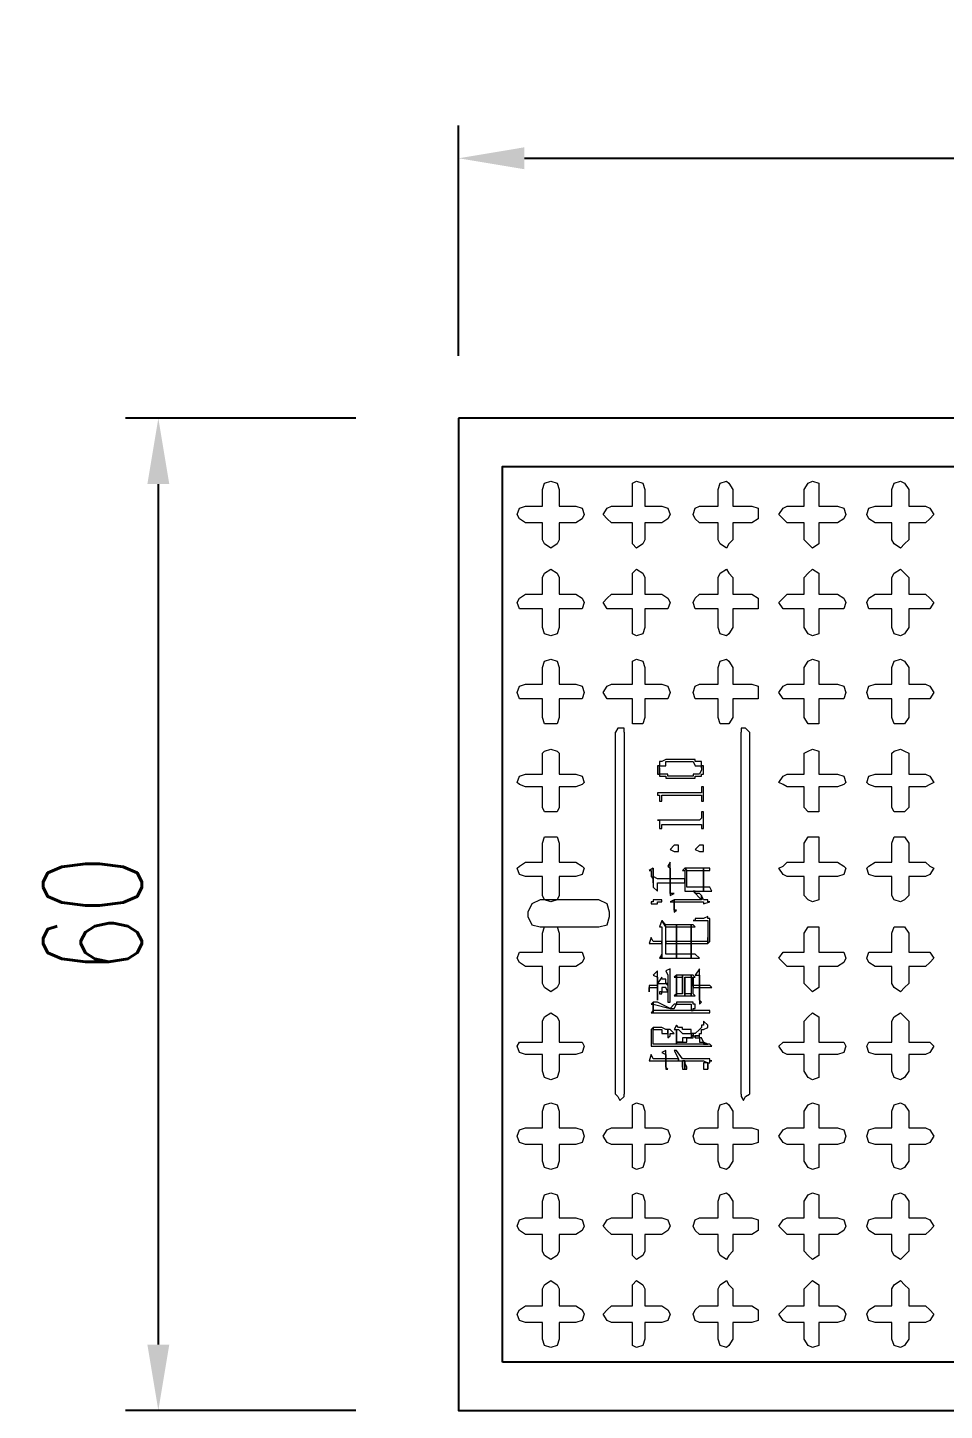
# Model space of a CAD drawing. Extents: x 12342 to 271026, y -9164 to -8044.
# Drawn here: x 16043.81 to 16071.66, y -8635.85 to -8593.84 of the extents above; entities that cross this region are included whole.
import ezdxf

# ---------------------------------------------------------------- set-up
doc = ezdxf.new("R2010")
doc.units = 0
doc.header["$LTSCALE"] = 2
doc.header["$PDMODE"] = 32
doc.header["$PDSIZE"] = 0.3
doc.linetypes.add('DASHED', pattern=[0.75, 0.5, -0.25])
doc.layers.get('DEFPOINTS').update_dxf_attribs({"linetype": 'CONTINUOUS'})
for name, color, linetype in [('1', 251, 'DASHED'), ('图框', 7, 'CONTINUOUS'), ('尺寸标注', 4, 'CONTINUOUS')]:
    doc.layers.add(name, color=color, linetype=linetype)
doc.styles.get("Standard").update_dxf_attribs({"font": 'simplex1.shx', "width": 0.7, "bigfont": 'hztxt.shx'})
doc.dimstyles.new('1：20', dxfattribs={"dimtxt": 3, "dimasz": 2, "dimexe": 1, "dimexo": 1, "dimgap": 0.5, "dimtad": 1, "dimlfac": 2, "dimrnd": 0.0095, "dimdsep": 46, "dimtxsty": 'Standard', "dimcen": 0.09, "dimclrd": 256, "dimclre": 256, "dimclrt": 256, "dimadec": 0, "dimazin": 0, "dimtfac": 1, "dimtix": 1, "dimtmove": 2, "dimatfit": 3, "dimfxl": 0, "dimtolj": 1, "dimtzin": 0, "dimarcsym": 0})

# ---------------------------------------------------------------- blocks, each defined once
blk = doc.blocks.new('*D865')
at = {"layer": 'DEFPOINTS', "color": 0}
for p in [(16096.904, -8597.808), (16056.904, -8605.71), (16096.904, -8605.71)]:
    blk.add_point(p, dxfattribs=at)
at = {"layer": '尺寸标注', "lineweight": -2}
for p, q in [((16056.904, -8603.808), (16056.904, -8596.808)), ((16096.904, -8603.808), (16096.904, -8596.808)), ((16058.904, -8597.808), (16094.904, -8597.808))]:
    blk.add_line(p, q, dxfattribs=at)
at = {"layer": '尺寸标注'}
for points in [[(16058.904, -8597.474), (16058.904, -8598.141), (16056.904, -8597.808)], [(16094.904, -8597.474), (16094.904, -8598.141), (16096.904, -8597.808)]]:
    blk.add_solid(points, dxfattribs=at)
at = {"layer": '尺寸标注', "insert": (16076.904, -8595.808), "char_height": 3, "attachment_point": 5}
blk.add_mtext('\\A1;80', dxfattribs=at)
blk = doc.blocks.new('*D866')
at = {"layer": 'DEFPOINTS', "color": 0}
for p in [(16056.904, -8605.71), (16047.782, -8635.853), (16056.904, -8635.853)]:
    blk.add_point(p, dxfattribs=at)
at = {"layer": '尺寸标注', "lineweight": -2}
for p, q in [((16053.782, -8605.71), (16046.782, -8605.71)), ((16047.782, -8607.71), (16047.782, -8633.853)), ((16053.782, -8635.853), (16046.782, -8635.853))]:
    blk.add_line(p, q, dxfattribs=at)
at = {"layer": '尺寸标注'}
for points in [[(16047.449, -8607.71), (16048.115, -8607.71), (16047.782, -8605.71)], [(16047.449, -8633.853), (16048.115, -8633.853), (16047.782, -8635.853)]]:
    blk.add_solid(points, dxfattribs=at)
at = {"layer": '尺寸标注', "insert": (16045.782, -8620.781), "char_height": 3, "attachment_point": 5, "rotation": 90}
blk.add_mtext('\\A1;60', dxfattribs=at)

msp = doc.modelspace()

# ---------------------------------------------------------------- linework, layer by layer
at = {"layer": '1', "color": 2, "linetype": 'ByBlock', "lineweight": 25}
msp.add_lwpolyline([(16058.239426, -8634.390364), (16058.239426, -8607.172558), (16095.56852, -8607.172558), (16095.56852, -8634.390364), (16058.239426, -8634.390364)], dxfattribs=at)
at = {"layer": '1', "color": 2, "linetype": 'ByBlock', "lineweight": 9}
for points in [[(16059.447693, -8609.398313), (16059.447693, -8608.889569), (16058.938949, -8608.889569), (16058.74817, -8608.762383), (16058.684577, -8608.635197), (16058.74817, -8608.444418), (16058.938949, -8608.380825), (16059.447693, -8608.380825), (16059.447693, -8607.872081), (16059.511286, -8607.681302), (16059.702065, -8607.617709), (16059.892844, -8607.681302), (16059.956437, -8607.872081), (16059.956437, -8608.380825), (16060.465181, -8608.380825), (16060.65596, -8608.444418), (16060.719553, -8608.635197), (16060.65596, -8608.762383), (16060.465181, -8608.889569), (16059.956437, -8608.889569), (16059.956437, -8609.398313), (16059.892844, -8609.525499), (16059.702065, -8609.652685), (16059.511286, -8609.525499), (16059.447693, -8609.398313)], [(16062.182192, -8609.398313), (16062.182192, -8608.889569), (16061.546262, -8608.889569), (16061.419076, -8608.762383), (16061.29189, -8608.635197), (16061.419076, -8608.444418), (16061.546262, -8608.380825), (16062.182192, -8608.380825), (16062.182192, -8607.872081), (16062.182192, -8607.681302), (16062.309378, -8607.617709), (16062.500157, -8607.681302), (16062.56375, -8607.872081), (16062.56375, -8608.380825), (16063.072494, -8608.380825), (16063.263273, -8608.444418), (16063.326866, -8608.635197), (16063.263273, -8608.762383), (16063.072494, -8608.889569), (16062.56375, -8608.889569), (16062.56375, -8609.398313), (16062.500157, -8609.525499), (16062.309378, -8609.652685), (16062.182192, -8609.525499), (16062.182192, -8609.398313)], [(16064.789505, -8609.398313), (16064.789505, -8608.889569), (16064.217168, -8608.889569), (16064.089982, -8608.762383), (16064.026389, -8608.635197), (16064.089982, -8608.444418), (16064.217168, -8608.380825), (16064.789505, -8608.380825), (16064.789505, -8607.872081), (16064.853098, -8607.681302), (16065.043877, -8607.617709), (16065.10747, -8607.681302), (16065.234656, -8607.872081), (16065.234656, -8608.380825), (16065.806993, -8608.380825), (16065.997772, -8608.444418), (16065.997772, -8608.762383), (16065.806993, -8608.889569), (16065.234656, -8608.889569), (16065.234656, -8609.398313), (16065.10747, -8609.525499), (16065.043877, -8609.652685), (16064.853098, -8609.525499), (16064.789505, -8609.398313)], [(16067.396818, -8609.398313), (16067.396818, -8608.889569), (16066.888074, -8608.889569), (16066.760888, -8608.762383), (16066.633702, -8608.635197), (16066.760888, -8608.444418), (16066.888074, -8608.380825), (16067.396818, -8608.380825), (16067.396818, -8607.872081), (16067.524004, -8607.681302), (16067.651191, -8607.617709), (16067.84197, -8607.681302), (16067.84197, -8608.380825), (16068.414307, -8608.380825), (16068.605086, -8608.444418), (16068.668679, -8608.635197), (16068.605086, -8608.762383), (16068.414307, -8608.889569), (16067.84197, -8608.889569), (16067.84197, -8609.398313), (16067.84197, -8609.525499), (16067.651191, -8609.652685), (16067.524004, -8609.525499), (16067.396818, -8609.398313)], [(16070.067725, -8609.398313), (16070.067725, -8608.889569), (16069.558981, -8608.889569), (16069.368202, -8608.762383), (16069.304609, -8608.635197), (16069.368202, -8608.444418), (16069.558981, -8608.380825), (16070.067725, -8608.380825), (16070.067725, -8607.872081), (16070.131318, -8607.681302), (16070.322097, -8607.617709), (16070.449283, -8607.681302), (16070.576469, -8607.872081), (16070.576469, -8608.380825), (16071.085213, -8608.380825), (16071.212399, -8608.444418), (16071.339585, -8608.635197), (16071.212399, -8608.762383), (16071.085213, -8608.889569), (16070.576469, -8608.889569), (16070.576469, -8609.398313), (16070.449283, -8609.525499), (16070.322097, -8609.652685), (16070.131318, -8609.525499), (16070.067725, -8609.398313)], [(16059.447693, -8612.06922), (16059.447693, -8611.496883), (16058.938949, -8611.496883), (16058.74817, -8611.496883), (16058.684577, -8611.306104), (16058.74817, -8611.178918), (16058.938949, -8611.051732), (16059.447693, -8611.051732), (16059.447693, -8610.542988), (16059.511286, -8610.415802), (16059.702065, -8610.288616), (16059.892844, -8610.415802), (16059.956437, -8610.542988), (16059.956437, -8611.051732), (16060.465181, -8611.051732), (16060.65596, -8611.178918), (16060.719553, -8611.306104), (16060.65596, -8611.496883), (16059.956437, -8611.496883), (16059.956437, -8612.06922), (16059.892844, -8612.259999), (16059.702065, -8612.323592), (16059.511286, -8612.259999), (16059.447693, -8612.06922)], [(16062.182192, -8612.06922), (16062.182192, -8611.496883), (16061.546262, -8611.496883), (16061.419076, -8611.496883), (16061.29189, -8611.306104), (16061.419076, -8611.178918), (16061.546262, -8611.051732), (16062.182192, -8611.051732), (16062.182192, -8610.542988), (16062.182192, -8610.415802), (16062.309378, -8610.288616), (16062.500157, -8610.415802), (16062.56375, -8610.542988), (16062.56375, -8611.051732), (16063.072494, -8611.051732), (16063.263273, -8611.178918), (16063.326866, -8611.306104), (16063.263273, -8611.496883), (16062.56375, -8611.496883), (16062.56375, -8612.06922), (16062.500157, -8612.259999), (16062.309378, -8612.323592), (16062.182192, -8612.259999), (16062.182192, -8612.06922)], [(16064.789505, -8612.06922), (16064.789505, -8611.496883), (16064.217168, -8611.496883), (16064.089982, -8611.496883), (16064.026389, -8611.306104), (16064.089982, -8611.178918), (16064.217168, -8611.051732), (16064.789505, -8611.051732), (16064.789505, -8610.542988), (16064.853098, -8610.415802), (16065.043877, -8610.288616), (16065.10747, -8610.415802), (16065.234656, -8610.542988), (16065.234656, -8611.051732), (16065.806993, -8611.051732), (16065.997772, -8611.178918), (16065.997772, -8611.496883), (16065.806993, -8611.496883), (16065.234656, -8611.496883), (16065.234656, -8612.06922), (16065.10747, -8612.259999), (16065.043877, -8612.323592), (16064.853098, -8612.259999), (16064.789505, -8612.06922)], [(16067.396818, -8612.06922), (16067.396818, -8611.496883), (16066.888074, -8611.496883), (16066.760888, -8611.496883), (16066.633702, -8611.306104), (16066.760888, -8611.178918), (16066.888074, -8611.051732), (16067.396818, -8611.051732), (16067.396818, -8610.542988), (16067.524004, -8610.415802), (16067.651191, -8610.288616), (16067.84197, -8610.415802), (16067.84197, -8611.051732), (16068.414307, -8611.051732), (16068.605086, -8611.178918), (16068.668679, -8611.306104), (16068.605086, -8611.496883), (16067.84197, -8611.496883), (16067.84197, -8612.06922), (16067.84197, -8612.259999), (16067.651191, -8612.323592), (16067.524004, -8612.259999), (16067.396818, -8612.06922)], [(16070.067725, -8612.06922), (16070.067725, -8611.496883), (16069.558981, -8611.496883), (16069.368202, -8611.496883), (16069.304609, -8611.306104), (16069.368202, -8611.178918), (16069.558981, -8611.051732), (16070.067725, -8611.051732), (16070.067725, -8610.542988), (16070.131318, -8610.415802), (16070.322097, -8610.288616), (16070.449283, -8610.415802), (16070.576469, -8610.542988), (16070.576469, -8611.051732), (16071.085213, -8611.051732), (16071.212399, -8611.178918), (16071.339585, -8611.306104), (16071.212399, -8611.496883), (16070.576469, -8611.496883), (16070.576469, -8612.06922), (16070.449283, -8612.259999), (16070.322097, -8612.323592), (16070.131318, -8612.259999), (16070.067725, -8612.06922)], [(16059.447693, -8614.803719), (16059.447693, -8614.231382), (16058.938949, -8614.231382), (16058.74817, -8614.231382), (16058.684577, -8614.040603), (16058.74817, -8613.849824), (16058.938949, -8613.786231), (16059.447693, -8613.786231), (16059.447693, -8613.277487), (16059.511286, -8613.086708), (16059.702065, -8613.023115), (16059.892844, -8613.086708), (16059.956437, -8613.277487), (16059.956437, -8613.786231), (16060.465181, -8613.786231), (16060.65596, -8613.849824), (16060.719553, -8614.040603), (16060.65596, -8614.231382), (16059.956437, -8614.231382), (16059.956437, -8614.803719), (16059.892844, -8614.994498), (16059.511286, -8614.994498), (16059.447693, -8614.803719)], [(16062.182192, -8614.803719), (16062.182192, -8614.231382), (16061.546262, -8614.231382), (16061.419076, -8614.231382), (16061.29189, -8614.040603), (16061.419076, -8613.849824), (16061.546262, -8613.786231), (16062.182192, -8613.786231), (16062.182192, -8613.277487), (16062.182192, -8613.086708), (16062.309378, -8613.023115), (16062.500157, -8613.086708), (16062.56375, -8613.277487), (16062.56375, -8613.786231), (16063.072494, -8613.786231), (16063.263273, -8613.849824), (16063.326866, -8614.040603), (16063.263273, -8614.231382), (16062.56375, -8614.231382), (16062.56375, -8614.803719), (16062.500157, -8614.994498), (16062.182192, -8614.994498), (16062.182192, -8614.803719)], [(16064.789505, -8614.803719), (16064.789505, -8614.231382), (16064.217168, -8614.231382), (16064.089982, -8614.231382), (16064.026389, -8614.040603), (16064.089982, -8613.849824), (16064.217168, -8613.786231), (16064.789505, -8613.786231), (16064.789505, -8613.277487), (16064.853098, -8613.086708), (16065.043877, -8613.023115), (16065.10747, -8613.086708), (16065.234656, -8613.277487), (16065.234656, -8613.786231), (16065.806993, -8613.786231), (16065.997772, -8613.849824), (16065.997772, -8614.231382), (16065.806993, -8614.231382), (16065.234656, -8614.231382), (16065.234656, -8614.803719), (16065.10747, -8614.994498), (16064.853098, -8614.994498), (16064.789505, -8614.803719)], [(16067.396818, -8614.803719), (16067.396818, -8614.231382), (16066.888074, -8614.231382), (16066.760888, -8614.231382), (16066.633702, -8614.040603), (16066.760888, -8613.849824), (16066.888074, -8613.786231), (16067.396818, -8613.786231), (16067.396818, -8613.277487), (16067.524004, -8613.086708), (16067.651191, -8613.023115), (16067.84197, -8613.086708), (16067.84197, -8613.786231), (16068.414307, -8613.786231), (16068.605086, -8613.849824), (16068.668679, -8614.040603), (16068.605086, -8614.231382), (16067.84197, -8614.231382), (16067.84197, -8614.803719), (16067.84197, -8614.994498), (16067.651191, -8614.994498), (16067.524004, -8614.994498), (16067.396818, -8614.803719)], [(16070.067725, -8614.803719), (16070.067725, -8614.231382), (16069.558981, -8614.231382), (16069.368202, -8614.231382), (16069.304609, -8614.040603), (16069.368202, -8613.849824), (16069.558981, -8613.786231), (16070.067725, -8613.786231), (16070.067725, -8613.277487), (16070.131318, -8613.086708), (16070.322097, -8613.023115), (16070.449283, -8613.086708), (16070.576469, -8613.277487), (16070.576469, -8613.786231), (16071.085213, -8613.786231), (16071.212399, -8613.849824), (16071.339585, -8614.040603), (16071.212399, -8614.231382), (16070.576469, -8614.231382), (16070.576469, -8614.803719), (16070.449283, -8614.994498), (16070.131318, -8614.994498), (16070.067725, -8614.803719)], [(16061.92782, -8615.24887), (16061.92782, -8615.121684), (16061.800634, -8615.121684), (16061.737041, -8615.121684), (16061.673448, -8615.24887)], [(16061.673448, -8626.25046), (16061.673448, -8615.24887)], [(16061.92782, -8615.24887), (16061.92782, -8626.25046)], [(16065.7434, -8615.24887), (16065.616214, -8615.121684), (16065.489028, -8615.121684), (16065.489028, -8615.24887)], [(16065.489028, -8626.25046), (16065.489028, -8615.24887)], [(16065.7434, -8615.24887), (16065.7434, -8626.25046)], [(16059.447693, -8617.538218), (16059.447693, -8616.902288), (16058.938949, -8616.902288), (16058.74817, -8616.838695), (16058.684577, -8616.775102), (16058.74817, -8616.584323), (16058.938949, -8616.52073), (16059.447693, -8616.52073), (16059.447693, -8615.8848), (16059.511286, -8615.821207), (16059.702065, -8615.757614), (16059.892844, -8615.821207), (16059.956437, -8615.8848), (16059.956437, -8616.52073), (16060.465181, -8616.52073), (16060.65596, -8616.584323), (16060.719553, -8616.775102), (16060.65596, -8616.838695), (16060.465181, -8616.902288), (16059.956437, -8616.902288), (16059.956437, -8617.538218), (16059.892844, -8617.665404), (16059.511286, -8617.665404), (16059.447693, -8617.538218)], [(16067.396818, -8617.538218), (16067.396818, -8616.902288), (16066.888074, -8616.902288), (16066.760888, -8616.838695), (16066.633702, -8616.775102), (16066.760888, -8616.584323), (16066.888074, -8616.52073), (16067.396818, -8616.52073), (16067.396818, -8615.8848), (16067.524004, -8615.821207), (16067.651191, -8615.757614), (16067.84197, -8615.821207), (16067.84197, -8616.52073), (16068.414307, -8616.52073), (16068.605086, -8616.584323), (16068.668679, -8616.775102), (16068.605086, -8616.838695), (16068.414307, -8616.902288), (16067.84197, -8616.902288), (16067.84197, -8617.538218), (16067.84197, -8617.665404), (16067.651191, -8617.665404), (16067.524004, -8617.665404), (16067.396818, -8617.538218)], [(16070.067725, -8617.538218), (16070.067725, -8616.902288), (16069.558981, -8616.902288), (16069.368202, -8616.838695), (16069.304609, -8616.775102), (16069.368202, -8616.584323), (16069.558981, -8616.52073), (16070.067725, -8616.52073), (16070.067725, -8615.8848), (16070.131318, -8615.821207), (16070.322097, -8615.757614), (16070.449283, -8615.821207), (16070.576469, -8615.8848), (16070.576469, -8616.52073), (16071.085213, -8616.52073), (16071.212399, -8616.584323), (16071.339585, -8616.775102), (16071.212399, -8616.838695), (16071.085213, -8616.902288), (16070.576469, -8616.902288), (16070.576469, -8617.538218), (16070.449283, -8617.665404), (16070.131318, -8617.665404), (16070.067725, -8617.538218)], [(16059.447693, -8620.209124), (16059.447693, -8619.636787), (16058.938949, -8619.636787), (16058.74817, -8619.573194), (16058.684577, -8619.382415), (16058.74817, -8619.318822), (16058.938949, -8619.191636), (16059.447693, -8619.191636), (16059.447693, -8618.619299), (16059.511286, -8618.42852), (16059.892844, -8618.42852), (16059.956437, -8618.619299), (16059.956437, -8619.191636), (16060.465181, -8619.191636), (16060.65596, -8619.318822), (16060.719553, -8619.382415), (16060.65596, -8619.573194), (16060.465181, -8619.636787), (16059.956437, -8619.636787), (16059.956437, -8620.209124), (16059.892844, -8620.33631), (16059.702065, -8620.399903), (16059.511286, -8620.33631), (16059.447693, -8620.209124)], [(16067.396818, -8620.209124), (16067.396818, -8619.636787), (16066.888074, -8619.636787), (16066.760888, -8619.573194), (16066.633702, -8619.382415), (16066.760888, -8619.318822), (16066.888074, -8619.191636), (16067.396818, -8619.191636), (16067.396818, -8618.619299), (16067.524004, -8618.42852), (16067.84197, -8618.42852), (16067.84197, -8618.619299), (16067.84197, -8619.191636), (16068.414307, -8619.191636), (16068.605086, -8619.318822), (16068.668679, -8619.382415), (16068.605086, -8619.573194), (16068.414307, -8619.636787), (16067.84197, -8619.636787), (16067.84197, -8620.209124), (16067.84197, -8620.33631), (16067.651191, -8620.399903), (16067.524004, -8620.33631), (16067.396818, -8620.209124)], [(16070.067725, -8620.209124), (16070.067725, -8619.636787), (16069.558981, -8619.636787), (16069.368202, -8619.573194), (16069.304609, -8619.382415), (16069.368202, -8619.318822), (16069.558981, -8619.191636), (16070.067725, -8619.191636), (16070.067725, -8618.619299), (16070.131318, -8618.42852), (16070.449283, -8618.42852), (16070.576469, -8618.619299), (16070.576469, -8619.191636), (16071.085213, -8619.191636), (16071.212399, -8619.318822), (16071.339585, -8619.382415), (16071.212399, -8619.573194), (16071.085213, -8619.636787), (16070.576469, -8619.636787), (16070.576469, -8620.209124), (16070.449283, -8620.33631), (16070.322097, -8620.399903), (16070.131318, -8620.33631), (16070.067725, -8620.209124)], [(16059.447693, -8622.88003), (16059.447693, -8622.371286), (16058.938949, -8622.371286), (16058.74817, -8622.2441), (16058.684577, -8622.116914), (16058.74817, -8621.926135), (16059.447693, -8621.926135), (16059.447693, -8621.353798), (16059.511286, -8621.163019), (16059.892844, -8621.163019), (16059.956437, -8621.353798), (16059.956437, -8621.926135), (16060.465181, -8621.926135), (16060.65596, -8621.926135), (16060.719553, -8622.116914), (16060.65596, -8622.2441), (16060.465181, -8622.371286), (16059.956437, -8622.371286), (16059.956437, -8622.88003), (16059.892844, -8623.007216), (16059.702065, -8623.134402), (16059.511286, -8623.007216), (16059.447693, -8622.88003)], [(16067.396818, -8622.88003), (16067.396818, -8622.371286), (16066.888074, -8622.371286), (16066.760888, -8622.2441), (16066.633702, -8622.116914), (16066.760888, -8621.926135), (16067.396818, -8621.926135), (16067.396818, -8621.353798), (16067.524004, -8621.163019), (16067.84197, -8621.163019), (16067.84197, -8621.353798), (16067.84197, -8621.926135), (16068.414307, -8621.926135), (16068.605086, -8621.926135), (16068.668679, -8622.116914), (16068.605086, -8622.2441), (16068.414307, -8622.371286), (16067.84197, -8622.371286), (16067.84197, -8622.88003), (16067.84197, -8623.007216), (16067.651191, -8623.134402), (16067.524004, -8623.007216), (16067.396818, -8622.88003)], [(16070.067725, -8622.88003), (16070.067725, -8622.371286), (16069.558981, -8622.371286), (16069.368202, -8622.2441), (16069.304609, -8622.116914), (16069.368202, -8621.926135), (16070.067725, -8621.926135), (16070.067725, -8621.353798), (16070.131318, -8621.163019), (16070.449283, -8621.163019), (16070.576469, -8621.353798), (16070.576469, -8621.926135), (16071.085213, -8621.926135), (16071.212399, -8621.926135), (16071.339585, -8622.116914), (16071.212399, -8622.2441), (16071.085213, -8622.371286), (16070.576469, -8622.371286), (16070.576469, -8622.88003), (16070.449283, -8623.007216), (16070.322097, -8623.134402), (16070.131318, -8623.007216), (16070.067725, -8622.88003)], [(16059.447693, -8625.550937), (16059.447693, -8625.042193), (16058.938949, -8625.042193), (16058.74817, -8624.9786), (16058.684577, -8624.787821), (16058.74817, -8624.660635), (16059.447693, -8624.660635), (16059.447693, -8624.024705), (16059.511286, -8623.897519), (16059.702065, -8623.770333), (16059.892844, -8623.897519), (16059.956437, -8624.024705), (16059.956437, -8624.660635), (16060.465181, -8624.660635), (16060.65596, -8624.660635), (16060.719553, -8624.787821), (16060.65596, -8624.9786), (16060.465181, -8625.042193), (16059.956437, -8625.042193), (16059.956437, -8625.550937), (16059.892844, -8625.741716), (16059.702065, -8625.805309), (16059.511286, -8625.741716), (16059.447693, -8625.550937)], [(16067.396818, -8625.550937), (16067.396818, -8625.042193), (16066.888074, -8625.042193), (16066.760888, -8624.9786), (16066.633702, -8624.787821), (16066.760888, -8624.660635), (16067.396818, -8624.660635), (16067.396818, -8624.024705), (16067.524004, -8623.897519), (16067.651191, -8623.770333), (16067.84197, -8623.897519), (16067.84197, -8624.660635), (16068.414307, -8624.660635), (16068.605086, -8624.660635), (16068.668679, -8624.787821), (16068.605086, -8624.9786), (16068.414307, -8625.042193), (16067.84197, -8625.042193), (16067.84197, -8625.550937), (16067.84197, -8625.741716), (16067.651191, -8625.805309), (16067.524004, -8625.741716), (16067.396818, -8625.550937)], [(16070.067725, -8625.550937), (16070.067725, -8625.042193), (16069.558981, -8625.042193), (16069.368202, -8624.9786), (16069.304609, -8624.787821), (16069.368202, -8624.660635), (16070.067725, -8624.660635), (16070.067725, -8624.024705), (16070.131318, -8623.897519), (16070.322097, -8623.770333), (16070.449283, -8623.897519), (16070.576469, -8624.024705), (16070.576469, -8624.660635), (16071.085213, -8624.660635), (16071.212399, -8624.660635), (16071.339585, -8624.787821), (16071.212399, -8624.9786), (16071.085213, -8625.042193), (16070.576469, -8625.042193), (16070.576469, -8625.550937), (16070.449283, -8625.741716), (16070.322097, -8625.805309), (16070.131318, -8625.741716), (16070.067725, -8625.550937)], [(16061.673448, -8626.25046), (16061.737041, -8626.314053), (16061.800634, -8626.441239), (16061.92782, -8626.314053), (16061.92782, -8626.25046)], [(16065.489028, -8626.25046), (16065.489028, -8626.314053), (16065.552621, -8626.441239), (16065.616214, -8626.314053), (16065.7434, -8626.25046)], [(16059.447693, -8628.285436), (16059.447693, -8627.776692), (16058.938949, -8627.776692), (16058.74817, -8627.713099), (16058.684577, -8627.52232), (16058.74817, -8627.331541), (16058.938949, -8627.267948), (16059.447693, -8627.267948), (16059.447693, -8626.759204), (16059.511286, -8626.568425), (16059.702065, -8626.504832), (16059.892844, -8626.568425), (16059.956437, -8626.759204), (16059.956437, -8627.267948), (16060.465181, -8627.267948), (16060.65596, -8627.331541), (16060.719553, -8627.52232), (16060.65596, -8627.713099), (16060.465181, -8627.776692), (16059.956437, -8627.776692), (16059.956437, -8628.285436), (16059.892844, -8628.476215), (16059.702065, -8628.539808), (16059.511286, -8628.476215), (16059.447693, -8628.285436)], [(16062.182192, -8628.285436), (16062.182192, -8627.776692), (16061.546262, -8627.776692), (16061.419076, -8627.713099), (16061.29189, -8627.52232), (16061.419076, -8627.331541), (16061.546262, -8627.267948), (16062.182192, -8627.267948), (16062.182192, -8626.759204), (16062.182192, -8626.568425), (16062.309378, -8626.504832), (16062.500157, -8626.568425), (16062.56375, -8626.759204), (16062.56375, -8627.267948), (16063.072494, -8627.267948), (16063.263273, -8627.331541), (16063.326866, -8627.52232), (16063.263273, -8627.713099), (16063.072494, -8627.776692), (16062.56375, -8627.776692), (16062.56375, -8628.285436), (16062.500157, -8628.476215), (16062.309378, -8628.539808), (16062.182192, -8628.476215), (16062.182192, -8628.285436)], [(16064.789505, -8628.285436), (16064.789505, -8627.776692), (16064.217168, -8627.776692), (16064.089982, -8627.713099), (16064.026389, -8627.52232), (16064.089982, -8627.331541), (16064.217168, -8627.267948), (16064.789505, -8627.267948), (16064.789505, -8626.759204), (16064.853098, -8626.568425), (16065.043877, -8626.504832), (16065.10747, -8626.568425), (16065.234656, -8626.759204), (16065.234656, -8627.267948), (16065.806993, -8627.267948), (16065.997772, -8627.331541), (16065.997772, -8627.713099), (16065.806993, -8627.776692), (16065.234656, -8627.776692), (16065.234656, -8628.285436), (16065.10747, -8628.476215), (16065.043877, -8628.539808), (16064.853098, -8628.476215), (16064.789505, -8628.285436)], [(16067.396818, -8628.285436), (16067.396818, -8627.776692), (16066.888074, -8627.776692), (16066.760888, -8627.713099), (16066.633702, -8627.52232), (16066.760888, -8627.331541), (16066.888074, -8627.267948), (16067.396818, -8627.267948), (16067.396818, -8626.759204), (16067.524004, -8626.568425), (16067.651191, -8626.504832), (16067.84197, -8626.568425), (16067.84197, -8627.267948), (16068.414307, -8627.267948), (16068.605086, -8627.331541), (16068.668679, -8627.52232), (16068.605086, -8627.713099), (16068.414307, -8627.776692), (16067.84197, -8627.776692), (16067.84197, -8628.285436), (16067.84197, -8628.476215), (16067.651191, -8628.539808), (16067.524004, -8628.476215), (16067.396818, -8628.285436)], [(16070.067725, -8628.285436), (16070.067725, -8627.776692), (16069.558981, -8627.776692), (16069.368202, -8627.713099), (16069.304609, -8627.52232), (16069.368202, -8627.331541), (16069.558981, -8627.267948), (16070.067725, -8627.267948), (16070.067725, -8626.759204), (16070.131318, -8626.568425), (16070.322097, -8626.504832), (16070.449283, -8626.568425), (16070.576469, -8626.759204), (16070.576469, -8627.267948), (16071.085213, -8627.267948), (16071.212399, -8627.331541), (16071.339585, -8627.52232), (16071.212399, -8627.713099), (16071.085213, -8627.776692), (16070.576469, -8627.776692), (16070.576469, -8628.285436), (16070.449283, -8628.476215), (16070.322097, -8628.539808), (16070.131318, -8628.476215), (16070.067725, -8628.285436)], [(16059.447693, -8631.019935), (16059.447693, -8630.511191), (16058.938949, -8630.511191), (16058.74817, -8630.384005), (16058.684577, -8630.256819), (16058.74817, -8630.06604), (16058.938949, -8630.002447), (16059.447693, -8630.002447), (16059.447693, -8629.493703), (16059.511286, -8629.302924), (16059.702065, -8629.239331), (16059.892844, -8629.302924), (16059.956437, -8629.493703), (16059.956437, -8630.002447), (16060.465181, -8630.002447), (16060.65596, -8630.06604), (16060.719553, -8630.256819), (16060.65596, -8630.384005), (16060.465181, -8630.511191), (16059.956437, -8630.511191), (16059.956437, -8631.019935), (16059.892844, -8631.147121), (16059.702065, -8631.274307), (16059.511286, -8631.147121), (16059.447693, -8631.019935)], [(16062.182192, -8631.019935), (16062.182192, -8630.511191), (16061.546262, -8630.511191), (16061.419076, -8630.384005), (16061.29189, -8630.256819), (16061.419076, -8630.06604), (16061.546262, -8630.002447), (16062.182192, -8630.002447), (16062.182192, -8629.493703), (16062.182192, -8629.302924), (16062.309378, -8629.239331), (16062.500157, -8629.302924), (16062.56375, -8629.493703), (16062.56375, -8630.002447), (16063.072494, -8630.002447), (16063.263273, -8630.06604), (16063.326866, -8630.256819), (16063.263273, -8630.384005), (16063.072494, -8630.511191), (16062.56375, -8630.511191), (16062.56375, -8631.019935), (16062.500157, -8631.147121), (16062.309378, -8631.274307), (16062.182192, -8631.147121), (16062.182192, -8631.019935)], [(16064.789505, -8631.019935), (16064.789505, -8630.511191), (16064.217168, -8630.511191), (16064.089982, -8630.384005), (16064.026389, -8630.256819), (16064.089982, -8630.06604), (16064.217168, -8630.002447), (16064.789505, -8630.002447), (16064.789505, -8629.493703), (16064.853098, -8629.302924), (16065.043877, -8629.239331), (16065.10747, -8629.302924), (16065.234656, -8629.493703), (16065.234656, -8630.002447), (16065.806993, -8630.002447), (16065.997772, -8630.06604), (16065.997772, -8630.384005), (16065.806993, -8630.511191), (16065.234656, -8630.511191), (16065.234656, -8631.019935), (16065.10747, -8631.147121), (16065.043877, -8631.274307), (16064.853098, -8631.147121), (16064.789505, -8631.019935)], [(16067.396818, -8631.019935), (16067.396818, -8630.511191), (16066.888074, -8630.511191), (16066.760888, -8630.384005), (16066.633702, -8630.256819), (16066.760888, -8630.06604), (16066.888074, -8630.002447), (16067.396818, -8630.002447), (16067.396818, -8629.493703), (16067.524004, -8629.302924), (16067.651191, -8629.239331), (16067.84197, -8629.302924), (16067.84197, -8630.002447), (16068.414307, -8630.002447), (16068.605086, -8630.06604), (16068.668679, -8630.256819), (16068.605086, -8630.384005), (16068.414307, -8630.511191), (16067.84197, -8630.511191), (16067.84197, -8631.019935), (16067.84197, -8631.147121), (16067.651191, -8631.274307), (16067.524004, -8631.147121), (16067.396818, -8631.019935)], [(16070.067725, -8631.019935), (16070.067725, -8630.511191), (16069.558981, -8630.511191), (16069.368202, -8630.384005), (16069.304609, -8630.256819), (16069.368202, -8630.06604), (16069.558981, -8630.002447), (16070.067725, -8630.002447), (16070.067725, -8629.493703), (16070.131318, -8629.302924), (16070.322097, -8629.239331), (16070.449283, -8629.302924), (16070.576469, -8629.493703), (16070.576469, -8630.002447), (16071.085213, -8630.002447), (16071.212399, -8630.06604), (16071.339585, -8630.256819), (16071.212399, -8630.384005), (16071.085213, -8630.511191), (16070.576469, -8630.511191), (16070.576469, -8631.019935), (16070.449283, -8631.147121), (16070.322097, -8631.274307), (16070.131318, -8631.147121), (16070.067725, -8631.019935)], [(16059.447693, -8633.690841), (16059.447693, -8633.182097), (16058.938949, -8633.182097), (16058.74817, -8633.118504), (16058.684577, -8632.927725), (16058.74817, -8632.800539), (16058.938949, -8632.673353), (16059.447693, -8632.673353), (16059.447693, -8632.164609), (16059.511286, -8632.037423), (16059.702065, -8631.910237), (16059.892844, -8632.037423), (16059.956437, -8632.164609), (16059.956437, -8632.673353), (16060.465181, -8632.673353), (16060.65596, -8632.800539), (16060.719553, -8632.927725), (16060.65596, -8633.118504), (16060.465181, -8633.182097), (16059.956437, -8633.182097), (16059.956437, -8633.690841), (16059.892844, -8633.88162), (16059.702065, -8633.945213), (16059.511286, -8633.88162), (16059.447693, -8633.690841)], [(16062.182192, -8633.690841), (16062.182192, -8633.182097), (16061.546262, -8633.182097), (16061.419076, -8633.118504), (16061.29189, -8632.927725), (16061.419076, -8632.800539), (16061.546262, -8632.673353), (16062.182192, -8632.673353), (16062.182192, -8632.164609), (16062.182192, -8632.037423), (16062.309378, -8631.910237), (16062.500157, -8632.037423), (16062.56375, -8632.164609), (16062.56375, -8632.673353), (16063.072494, -8632.673353), (16063.263273, -8632.800539), (16063.326866, -8632.927725), (16063.263273, -8633.118504), (16063.072494, -8633.182097), (16062.56375, -8633.182097), (16062.56375, -8633.690841), (16062.500157, -8633.88162), (16062.309378, -8633.945213), (16062.182192, -8633.88162), (16062.182192, -8633.690841)], [(16064.789505, -8633.690841), (16064.789505, -8633.182097), (16064.217168, -8633.182097), (16064.089982, -8633.118504), (16064.026389, -8632.927725), (16064.089982, -8632.800539), (16064.217168, -8632.673353), (16064.789505, -8632.673353), (16064.789505, -8632.164609), (16064.853098, -8632.037423), (16065.043877, -8631.910237), (16065.10747, -8632.037423), (16065.234656, -8632.164609), (16065.234656, -8632.673353), (16065.806993, -8632.673353), (16065.997772, -8632.800539), (16065.997772, -8633.118504), (16065.806993, -8633.182097), (16065.234656, -8633.182097), (16065.234656, -8633.690841), (16065.10747, -8633.88162), (16065.043877, -8633.945213), (16064.853098, -8633.88162), (16064.789505, -8633.690841)], [(16067.396818, -8633.690841), (16067.396818, -8633.182097), (16066.888074, -8633.182097), (16066.760888, -8633.118504), (16066.633702, -8632.927725), (16066.760888, -8632.800539), (16066.888074, -8632.673353), (16067.396818, -8632.673353), (16067.396818, -8632.164609), (16067.524004, -8632.037423), (16067.651191, -8631.910237), (16067.84197, -8632.037423), (16067.84197, -8632.673353), (16068.414307, -8632.673353), (16068.605086, -8632.800539), (16068.668679, -8632.927725), (16068.605086, -8633.118504), (16068.414307, -8633.182097), (16067.84197, -8633.182097), (16067.84197, -8633.690841), (16067.84197, -8633.88162), (16067.651191, -8633.945213), (16067.524004, -8633.88162), (16067.396818, -8633.690841)], [(16070.067725, -8633.690841), (16070.067725, -8633.182097), (16069.558981, -8633.182097), (16069.368202, -8633.118504), (16069.304609, -8632.927725), (16069.368202, -8632.800539), (16069.558981, -8632.673353), (16070.067725, -8632.673353), (16070.067725, -8632.164609), (16070.131318, -8632.037423), (16070.322097, -8631.910237), (16070.449283, -8632.037423), (16070.576469, -8632.164609), (16070.576469, -8632.673353), (16071.085213, -8632.673353), (16071.212399, -8632.800539), (16071.339585, -8632.927725), (16071.212399, -8633.118504), (16071.085213, -8633.182097), (16070.576469, -8633.182097), (16070.576469, -8633.690841), (16070.449283, -8633.88162), (16070.322097, -8633.945213), (16070.131318, -8633.88162), (16070.067725, -8633.690841)]]:
    msp.add_lwpolyline(points, dxfattribs=at)
at = {"layer": '1', "color": 2, "linetype": 'ByBlock', "lineweight": 5}
for points in [[(16062.945308, -8616.329951), (16062.945308, -8616.52073), (16063.008901, -8616.52073), (16063.008901, -8616.266358), (16063.072494, -8616.266358), (16063.19968, -8616.266358), (16063.19968, -8616.139172), (16063.581238, -8616.139172), (16063.708424, -8616.139172), (16064.026389, -8616.139172), (16064.089982, -8616.266358), (16064.280761, -8616.266358), (16064.280761, -8616.329951), (16064.280761, -8616.139172), (16064.217168, -8616.139172), (16064.089982, -8616.139172), (16064.089982, -8616.075579), (16063.19968, -8616.075579), (16063.072494, -8616.139172), (16063.008901, -8616.139172), (16063.008901, -8616.266358), (16062.945308, -8616.266358), (16062.945308, -8616.329951), (16062.945308, -8616.329951)], [(16063.008901, -8616.52073), (16063.008901, -8616.584323), (16063.072494, -8616.584323), (16063.19968, -8616.584323), (16063.19968, -8616.647916), (16064.026389, -8616.647916), (16064.089982, -8616.647916), (16064.089982, -8616.584323), (16064.217168, -8616.584323), (16064.280761, -8616.584323), (16064.280761, -8616.52073), (16064.344354, -8616.52073), (16064.344354, -8616.393544), (16064.344354, -8616.266358), (16064.280761, -8616.266358), (16064.280761, -8616.393544), (16064.217168, -8616.52073), (16064.026389, -8616.52073), (16064.026389, -8616.584323), (16063.263273, -8616.584323), (16063.263273, -8616.52073), (16063.008901, -8616.52073), (16063.008901, -8616.393544), (16063.008901, -8616.329951), (16063.008901, -8616.52073), (16063.008901, -8616.52073)], [(16062.945308, -8617.093067), (16062.945308, -8617.15666), (16063.008901, -8617.15666), (16063.008901, -8617.347439), (16063.072494, -8617.347439), (16063.072494, -8617.15666), (16063.19968, -8617.15666), (16064.280761, -8617.15666), (16064.280761, -8617.283846), (16064.280761, -8617.347439), (16064.344354, -8617.347439), (16064.344354, -8616.902288), (16064.280761, -8616.902288), (16064.280761, -8617.029474), (16064.280761, -8617.093067), (16064.217168, -8617.093067), (16062.945308, -8617.093067), (16062.945308, -8617.093067)], [(16062.945308, -8617.919776), (16063.008901, -8617.919776), (16063.008901, -8618.046962), (16063.008901, -8618.174148), (16063.072494, -8618.174148), (16063.072494, -8618.046962), (16063.19968, -8618.046962), (16064.280761, -8618.046962), (16064.280761, -8618.110555), (16064.280761, -8618.174148), (16064.344354, -8618.174148), (16064.344354, -8617.665404), (16064.280761, -8617.665404), (16064.280761, -8617.79259), (16064.280761, -8617.856183), (16064.217168, -8617.919776), (16062.945308, -8617.919776), (16062.945308, -8617.919776)], [(16063.326866, -8618.810078), (16063.454052, -8618.873671), (16063.581238, -8618.873671), (16063.581238, -8618.810078), (16063.581238, -8618.682892), (16063.517645, -8618.682892), (16063.454052, -8618.682892), (16063.326866, -8618.810078), (16063.326866, -8618.810078)], [(16064.089982, -8618.810078), (16064.217168, -8618.873671), (16064.344354, -8618.873671), (16064.344354, -8618.810078), (16064.344354, -8618.682892), (16064.280761, -8618.682892), (16064.217168, -8618.682892), (16064.089982, -8618.810078), (16064.089982, -8618.810078)], [(16062.690936, -8619.446008), (16062.754529, -8619.446008), (16062.754529, -8619.573194), (16062.754529, -8619.636787), (16062.818122, -8619.70038), (16062.818122, -8619.827566), (16062.818122, -8619.382415), (16062.690936, -8619.446008), (16062.690936, -8619.446008)], [(16062.818122, -8619.827566), (16062.818122, -8619.954752), (16062.945308, -8620.081938), (16062.945308, -8619.827566), (16063.326866, -8619.827566), (16063.326866, -8619.70038), (16062.945308, -8619.70038), (16062.818122, -8619.636787), (16062.818122, -8619.382415), (16062.818122, -8619.827566), (16062.818122, -8619.827566)], [(16063.263273, -8619.318822), (16063.326866, -8619.382415), (16063.326866, -8620.209124), (16063.454052, -8620.145531), (16063.326866, -8620.145531), (16063.326866, -8620.081938), (16063.326866, -8619.191636), (16063.263273, -8619.318822), (16063.263273, -8619.318822)], [(16063.708424, -8619.446008), (16063.772017, -8619.446008), (16063.772017, -8619.70038), (16063.772017, -8620.081938), (16063.83561, -8620.081938), (16064.344354, -8620.081938), (16064.344354, -8619.954752), (16063.83561, -8619.954752), (16063.83561, -8619.446008), (16063.772017, -8619.382415), (16063.708424, -8619.446008), (16063.708424, -8619.446008)], [(16063.772017, -8619.382415), (16063.83561, -8619.446008), (16064.344354, -8619.446008), (16064.344354, -8619.954752), (16064.344354, -8620.081938), (16064.47154, -8620.081938), (16064.598726, -8620.081938), (16064.535133, -8619.954752), (16064.344354, -8619.954752), (16064.344354, -8619.446008), (16064.344354, -8619.382415), (16064.280761, -8619.382415), (16063.772017, -8619.382415), (16063.772017, -8619.382415)], [(16064.344354, -8619.382415), (16064.344354, -8619.446008), (16064.535133, -8619.446008), (16064.535133, -8619.382415), (16064.47154, -8619.382415), (16064.344354, -8619.382415), (16064.344354, -8619.382415)], [(16063.772017, -8619.827566), (16063.772017, -8619.70038), (16063.326866, -8619.70038), (16063.326866, -8619.827566), (16063.772017, -8619.827566)], [(16059.002542, -8620.845054), (16059.129728, -8621.099426), (16059.3841, -8621.163019), (16061.164704, -8621.163019), (16061.419076, -8621.099426), (16061.482669, -8620.845054), (16061.482669, -8620.717868), (16061.419076, -8620.463496), (16061.164704, -8620.33631), (16059.3841, -8620.33631), (16059.129728, -8620.463496), (16059.002542, -8620.717868), (16059.002542, -8620.845054)], [(16062.754529, -8620.463496), (16062.945308, -8620.463496), (16062.945308, -8620.399903), (16063.072494, -8620.399903), (16063.072494, -8620.33631), (16062.818122, -8620.33631), (16062.818122, -8620.399903), (16062.754529, -8620.399903), (16062.754529, -8620.463496), (16062.754529, -8620.463496)], [(16062.945308, -8620.081938), (16062.945308, -8620.081938), (16062.945308, -8620.081938), (16062.945308, -8620.081938)], [(16063.326866, -8620.399903), (16063.454052, -8620.399903), (16063.454052, -8620.717868), (16063.517645, -8620.654275), (16063.454052, -8620.654275), (16063.454052, -8620.590682), (16063.454052, -8620.33631), (16063.326866, -8620.399903), (16063.326866, -8620.399903)], [(16063.454052, -8620.33631), (16063.454052, -8620.399903), (16064.280761, -8620.399903), (16064.344354, -8620.399903), (16064.344354, -8620.463496), (16064.535133, -8620.399903), (16064.47154, -8620.399903), (16064.47154, -8620.33631), (16064.344354, -8620.33631), (16064.280761, -8620.209124), (16064.280761, -8620.33631), (16063.517645, -8620.33631), (16063.454052, -8620.33631), (16063.454052, -8620.33631)], [(16063.772017, -8620.081938), (16063.772017, -8620.081938), (16063.772017, -8620.081938), (16063.772017, -8620.081938)], [(16064.026389, -8620.081938), (16064.280761, -8620.33631), (16064.280761, -8620.209124), (16064.217168, -8620.145531), (16064.089982, -8620.145531), (16064.089982, -8620.081938), (16064.026389, -8620.081938), (16064.026389, -8620.081938)], [(16063.008901, -8621.163019), (16063.072494, -8621.163019), (16063.072494, -8621.60817), (16063.072494, -8622.116914), (16063.19968, -8622.116914), (16063.517645, -8622.116914), (16063.517645, -8621.163019), (16063.962796, -8621.163019), (16063.962796, -8621.60817), (16063.962796, -8622.116914), (16064.026389, -8622.116914), (16064.217168, -8622.116914), (16064.089982, -8621.989728), (16063.962796, -8621.989728), (16063.962796, -8621.671763), (16063.962796, -8621.099426), (16063.83561, -8621.099426), (16063.517645, -8621.099426), (16063.517645, -8621.989728), (16063.19968, -8621.989728), (16063.19968, -8621.671763), (16063.19968, -8621.163019), (16063.072494, -8620.97224), (16063.008901, -8621.163019), (16063.008901, -8621.163019)], [(16063.072494, -8620.97224), (16063.19968, -8621.163019), (16063.517645, -8621.163019), (16063.517645, -8621.60817), (16063.517645, -8621.989728), (16063.517645, -8621.099426), (16063.19968, -8621.099426), (16063.072494, -8620.97224), (16063.072494, -8620.97224)], [(16063.517645, -8622.116914), (16063.962796, -8622.116914), (16063.962796, -8621.60817), (16063.962796, -8621.989728), (16063.517645, -8621.989728), (16063.517645, -8621.163019), (16063.517645, -8622.116914), (16063.517645, -8622.116914)], [(16063.962796, -8621.099426), (16063.962796, -8621.163019), (16064.089982, -8621.163019), (16064.026389, -8621.099426), (16063.962796, -8621.099426), (16063.962796, -8621.099426)], [(16064.026389, -8620.97224), (16064.47154, -8620.97224), (16064.47154, -8621.099426), (16064.47154, -8621.671763), (16064.535133, -8621.60817), (16064.535133, -8620.908647), (16064.47154, -8620.908647), (16064.47154, -8620.845054), (16064.344354, -8620.908647), (16064.089982, -8620.908647), (16064.089982, -8620.97224), (16064.026389, -8620.97224), (16064.026389, -8620.97224)], [(16062.690936, -8621.671763), (16063.072494, -8621.671763), (16063.072494, -8621.60817), (16062.818122, -8621.60817), (16062.754529, -8621.480984), (16062.690936, -8621.671763), (16062.690936, -8621.671763)], [(16063.517645, -8621.671763), (16063.517645, -8621.60817), (16063.19968, -8621.60817), (16063.19968, -8621.671763), (16063.517645, -8621.671763)], [(16063.517645, -8621.60817), (16063.517645, -8621.671763), (16063.962796, -8621.671763), (16063.962796, -8621.989728), (16063.962796, -8621.60817), (16063.517645, -8621.60817), (16063.517645, -8621.60817)], [(16063.962796, -8621.60817), (16063.962796, -8621.671763), (16064.344354, -8621.671763), (16064.47154, -8621.671763), (16064.47154, -8621.480984), (16064.47154, -8621.60817), (16064.344354, -8621.60817), (16063.962796, -8621.60817), (16063.962796, -8621.60817)], [(16063.008901, -8622.116914), (16063.072494, -8622.116914), (16063.072494, -8621.989728), (16063.008901, -8622.116914), (16063.008901, -8622.116914)], [(16062.818122, -8622.625658), (16062.945308, -8622.689251), (16062.945308, -8623.388775), (16062.945308, -8623.261588), (16062.945308, -8622.498472), (16062.818122, -8622.625658), (16062.818122, -8622.625658)], [(16063.19968, -8622.498472), (16063.263273, -8622.625658), (16063.263273, -8623.452368), (16063.326866, -8623.452368), (16063.326866, -8622.434879), (16063.19968, -8622.498472), (16063.19968, -8622.498472)], [(16064.089982, -8622.625658), (16064.217168, -8622.625658), (16064.217168, -8622.943623), (16064.217168, -8623.515961), (16064.280761, -8623.452368), (16064.217168, -8623.388775), (16064.217168, -8622.434879), (16064.089982, -8622.625658), (16064.089982, -8622.625658)], [(16062.945308, -8622.88003), (16063.19968, -8622.88003), (16063.263273, -8622.943623), (16063.263273, -8622.88003), (16063.19968, -8622.88003), (16063.19968, -8622.752844), (16063.072494, -8622.752844), (16063.072494, -8622.689251), (16062.945308, -8622.88003), (16062.945308, -8622.88003)], [(16063.454052, -8623.261588), (16063.517645, -8623.261588), (16063.517645, -8622.689251), (16063.708424, -8622.689251), (16063.708424, -8623.197995), (16063.708424, -8622.625658), (16063.581238, -8622.625658), (16063.517645, -8622.625658), (16063.517645, -8623.197995), (16063.454052, -8623.261588), (16063.454052, -8623.261588)], [(16063.454052, -8622.689251), (16063.517645, -8622.689251), (16063.517645, -8623.197995), (16063.517645, -8622.625658), (16063.454052, -8622.689251), (16063.454052, -8622.689251)], [(16063.517645, -8623.261588), (16063.772017, -8623.261588), (16063.772017, -8622.689251), (16063.962796, -8622.689251), (16063.962796, -8623.197995), (16063.962796, -8623.261588), (16064.026389, -8623.261588), (16064.089982, -8623.261588), (16064.026389, -8623.197995), (16064.026389, -8623.007216), (16063.962796, -8622.625658), (16063.708424, -8622.625658), (16063.708424, -8623.197995), (16063.517645, -8623.197995), (16063.517645, -8622.689251), (16063.517645, -8623.261588), (16063.517645, -8623.261588)], [(16063.772017, -8623.261588), (16063.962796, -8623.261588), (16063.962796, -8623.197995), (16063.772017, -8623.197995), (16063.772017, -8622.689251), (16063.772017, -8623.261588), (16063.772017, -8623.261588)], [(16063.962796, -8622.625658), (16064.026389, -8623.007216), (16064.026389, -8622.689251), (16064.089982, -8622.689251), (16064.026389, -8622.625658), (16063.962796, -8622.625658), (16063.962796, -8622.625658)], [(16064.026389, -8623.007216), (16064.217168, -8623.007216), (16064.217168, -8622.943623), (16064.026389, -8622.943623), (16064.026389, -8622.689251), (16064.026389, -8623.007216), (16064.026389, -8623.007216)], [(16062.690936, -8623.007216), (16062.690936, -8623.134402), (16062.690936, -8623.007216), (16062.945308, -8623.007216), (16062.945308, -8622.943623), (16062.690936, -8622.943623), (16062.690936, -8623.007216), (16062.690936, -8623.007216)], [(16063.008901, -8623.197995), (16063.072494, -8623.197995), (16063.072494, -8623.134402), (16063.263273, -8623.134402), (16063.19968, -8623.007216), (16063.072494, -8623.007216), (16063.072494, -8623.134402), (16063.008901, -8623.134402), (16063.008901, -8623.197995), (16063.008901, -8623.197995)], [(16064.217168, -8622.943623), (16064.217168, -8623.007216), (16064.280761, -8623.007216), (16064.598726, -8623.007216), (16064.535133, -8622.943623), (16064.217168, -8622.943623), (16064.217168, -8622.943623)], [(16062.754529, -8623.515961), (16062.818122, -8623.515961), (16062.818122, -8623.70674), (16062.818122, -8623.770333), (16062.945308, -8623.770333), (16063.83561, -8623.770333), (16063.962796, -8623.770333), (16064.535133, -8623.770333), (16064.535133, -8623.70674), (16062.818122, -8623.70674), (16062.818122, -8623.515961), (16062.818122, -8623.452368), (16062.754529, -8623.515961), (16062.754529, -8623.515961)], [(16062.754529, -8623.770333), (16062.818122, -8623.770333), (16062.818122, -8623.70674), (16062.754529, -8623.770333), (16062.754529, -8623.770333)], [(16062.818122, -8623.452368), (16062.818122, -8623.515961), (16063.326866, -8623.643147), (16063.454052, -8623.643147), (16063.517645, -8623.515961), (16063.962796, -8623.515961), (16063.962796, -8623.643147), (16063.962796, -8623.70674), (16064.026389, -8623.70674), (16064.026389, -8623.643147), (16064.089982, -8623.643147), (16064.089982, -8623.515961), (16064.026389, -8623.515961), (16064.026389, -8623.452368), (16063.962796, -8623.452368), (16063.517645, -8623.452368), (16063.517645, -8623.515961), (16063.454052, -8623.515961), (16063.326866, -8623.643147), (16062.945308, -8623.452368), (16062.818122, -8623.452368), (16062.818122, -8623.452368)], [(16063.962796, -8623.70674), (16063.962796, -8623.70674), (16063.962796, -8623.70674), (16063.962796, -8623.70674)], [(16063.454052, -8624.279077), (16063.517645, -8624.279077), (16063.517645, -8624.724228), (16063.517645, -8624.279077), (16063.581238, -8624.279077), (16063.708424, -8624.406263), (16063.962796, -8624.406263), (16063.962796, -8624.469856), (16064.026389, -8624.469856), (16064.026389, -8624.406263), (16063.962796, -8624.406263), (16063.962796, -8624.279077), (16063.708424, -8624.279077), (16063.708424, -8624.215484), (16063.581238, -8624.215484), (16063.517645, -8624.151891), (16063.454052, -8624.279077), (16063.454052, -8624.279077)], [(16063.517645, -8624.660635), (16063.83561, -8624.660635), (16063.83561, -8624.533449), (16064.026389, -8624.533449), (16064.026389, -8624.469856), (16064.089982, -8624.469856), (16064.089982, -8624.533449), (16064.089982, -8624.469856), (16064.217168, -8624.469856), (16064.217168, -8624.406263), (16064.280761, -8624.406263), (16064.280761, -8624.279077), (16064.344354, -8624.279077), (16064.47154, -8624.215484), (16064.47154, -8624.215484), (16064.47154, -8624.151891), (16064.344354, -8624.024705), (16064.344354, -8624.151891), (16064.280761, -8624.151891), (16064.280761, -8624.215484), (16064.217168, -8624.279077), (16064.089982, -8624.406263), (16064.026389, -8624.406263), (16064.026389, -8624.469856), (16063.962796, -8624.469856), (16063.962796, -8624.533449), (16063.708424, -8624.533449), (16063.708424, -8624.660635), (16063.517645, -8624.660635), (16063.517645, -8624.660635)], [(16062.754529, -8624.279077), (16062.754529, -8624.787821), (16062.818122, -8624.787821), (16064.598726, -8624.787821), (16064.535133, -8624.724228), (16064.47154, -8624.724228), (16064.47154, -8624.724228), (16063.517645, -8624.724228), (16063.517645, -8624.660635), (16063.517645, -8624.279077), (16063.517645, -8624.724228), (16062.818122, -8624.724228), (16062.818122, -8624.279077), (16062.818122, -8624.215484), (16062.754529, -8624.279077), (16062.754529, -8624.279077)], [(16062.818122, -8624.215484), (16062.818122, -8624.279077), (16062.945308, -8624.279077), (16063.072494, -8624.279077), (16063.072494, -8624.406263), (16063.263273, -8624.406263), (16063.263273, -8624.279077), (16063.19968, -8624.279077), (16063.072494, -8624.215484), (16062.818122, -8624.215484), (16062.818122, -8624.215484)], [(16063.263273, -8624.533449), (16063.326866, -8624.469856), (16063.326866, -8624.406263), (16063.454052, -8624.406263), (16063.326866, -8624.279077), (16063.263273, -8624.279077), (16063.263273, -8624.406263), (16063.263273, -8624.533449), (16063.263273, -8624.533449)], [(16064.089982, -8624.533449), (16064.217168, -8624.533449), (16064.217168, -8624.660635), (16064.344354, -8624.660635), (16064.344354, -8624.724228), (16064.47154, -8624.724228), (16064.344354, -8624.660635), (16064.280761, -8624.533449), (16064.217168, -8624.533449), (16064.217168, -8624.469856), (16064.089982, -8624.469856), (16064.089982, -8624.533449), (16064.089982, -8624.533449)], [(16062.754529, -8624.787821), (16062.754529, -8624.787821), (16062.754529, -8624.787821), (16062.754529, -8624.787821)], [(16063.072494, -8624.9786), (16063.19968, -8625.042193), (16063.19968, -8625.487344), (16063.263273, -8625.487344), (16063.19968, -8625.423751), (16063.19968, -8624.915007), (16063.072494, -8624.9786), (16063.072494, -8624.9786)], [(16063.454052, -8624.915007), (16063.581238, -8625.169379), (16063.581238, -8625.232972), (16063.708424, -8625.232972), (16063.708424, -8625.423751), (16063.708424, -8625.232972), (16064.344354, -8625.232972), (16064.47154, -8625.296565), (16064.47154, -8625.487344), (16064.47154, -8625.423751), (16064.47154, -8625.296565), (16064.535133, -8625.296565), (16064.535133, -8625.232972), (16064.598726, -8625.232972), (16064.535133, -8625.232972), (16064.535133, -8625.169379), (16064.47154, -8625.169379), (16063.708424, -8625.169379), (16063.517645, -8624.915007), (16063.454052, -8624.915007), (16063.454052, -8624.915007)], [(16062.690936, -8625.232972), (16063.19968, -8625.232972), (16063.19968, -8625.169379), (16062.818122, -8625.169379), (16062.754529, -8625.042193), (16062.690936, -8625.232972), (16062.690936, -8625.232972)], [(16063.581238, -8625.232972), (16063.581238, -8625.169379), (16063.19968, -8625.169379), (16063.19968, -8625.232972), (16063.581238, -8625.232972)], [(16063.708424, -8625.423751), (16063.708424, -8625.487344), (16063.772017, -8625.487344), (16063.772017, -8625.232972), (16063.708424, -8625.232972), (16063.708424, -8625.423751), (16063.708424, -8625.423751)], [(16063.772017, -8625.487344), (16063.83561, -8625.487344), (16063.83561, -8625.423751), (16063.772017, -8625.296565), (16063.772017, -8625.232972), (16063.772017, -8625.487344), (16063.772017, -8625.487344)], [(16064.344354, -8625.487344), (16064.47154, -8625.487344), (16064.47154, -8625.296565), (16064.344354, -8625.296565), (16064.344354, -8625.423751), (16064.344354, -8625.487344), (16064.344354, -8625.487344)]]:
    msp.add_lwpolyline(points, dxfattribs=at)
at = {"layer": '图框', "color": 1}
msp.add_lwpolyline([(16056.903973, -8605.709919), (16056.903973, -8635.853003), (16096.903973, -8635.853003), (16096.903973, -8605.709919), (16056.903973, -8605.709919)], dxfattribs=at)

# ---------------------------------------------------------------- dimensions: what is measured, and where the dimension line sits
at = {"layer": '尺寸标注'}
dim = msp.add_linear_dim(base=(16096.903973, -8597.807684), p1=(16056.903973, -8605.709919), p2=(16096.903973, -8605.709919), dimstyle='1：20', dxfattribs=at)
dim.commit()
dim.dimension.update_dxf_attribs({"geometry": '*D865', "text_midpoint": (16076.903973, -8595.807684)})
dim = msp.add_linear_dim(base=(16047.781856, -8635.853003), p1=(16056.903973, -8605.709919), p2=(16056.903973, -8635.853003), angle=90, text='60', dimstyle='1：20', dxfattribs=at)
dim.commit()
dim.dimension.update_dxf_attribs({"geometry": '*D866', "text_midpoint": (16045.781856, -8620.781461)})

doc.saveas('drawing.dxf')
